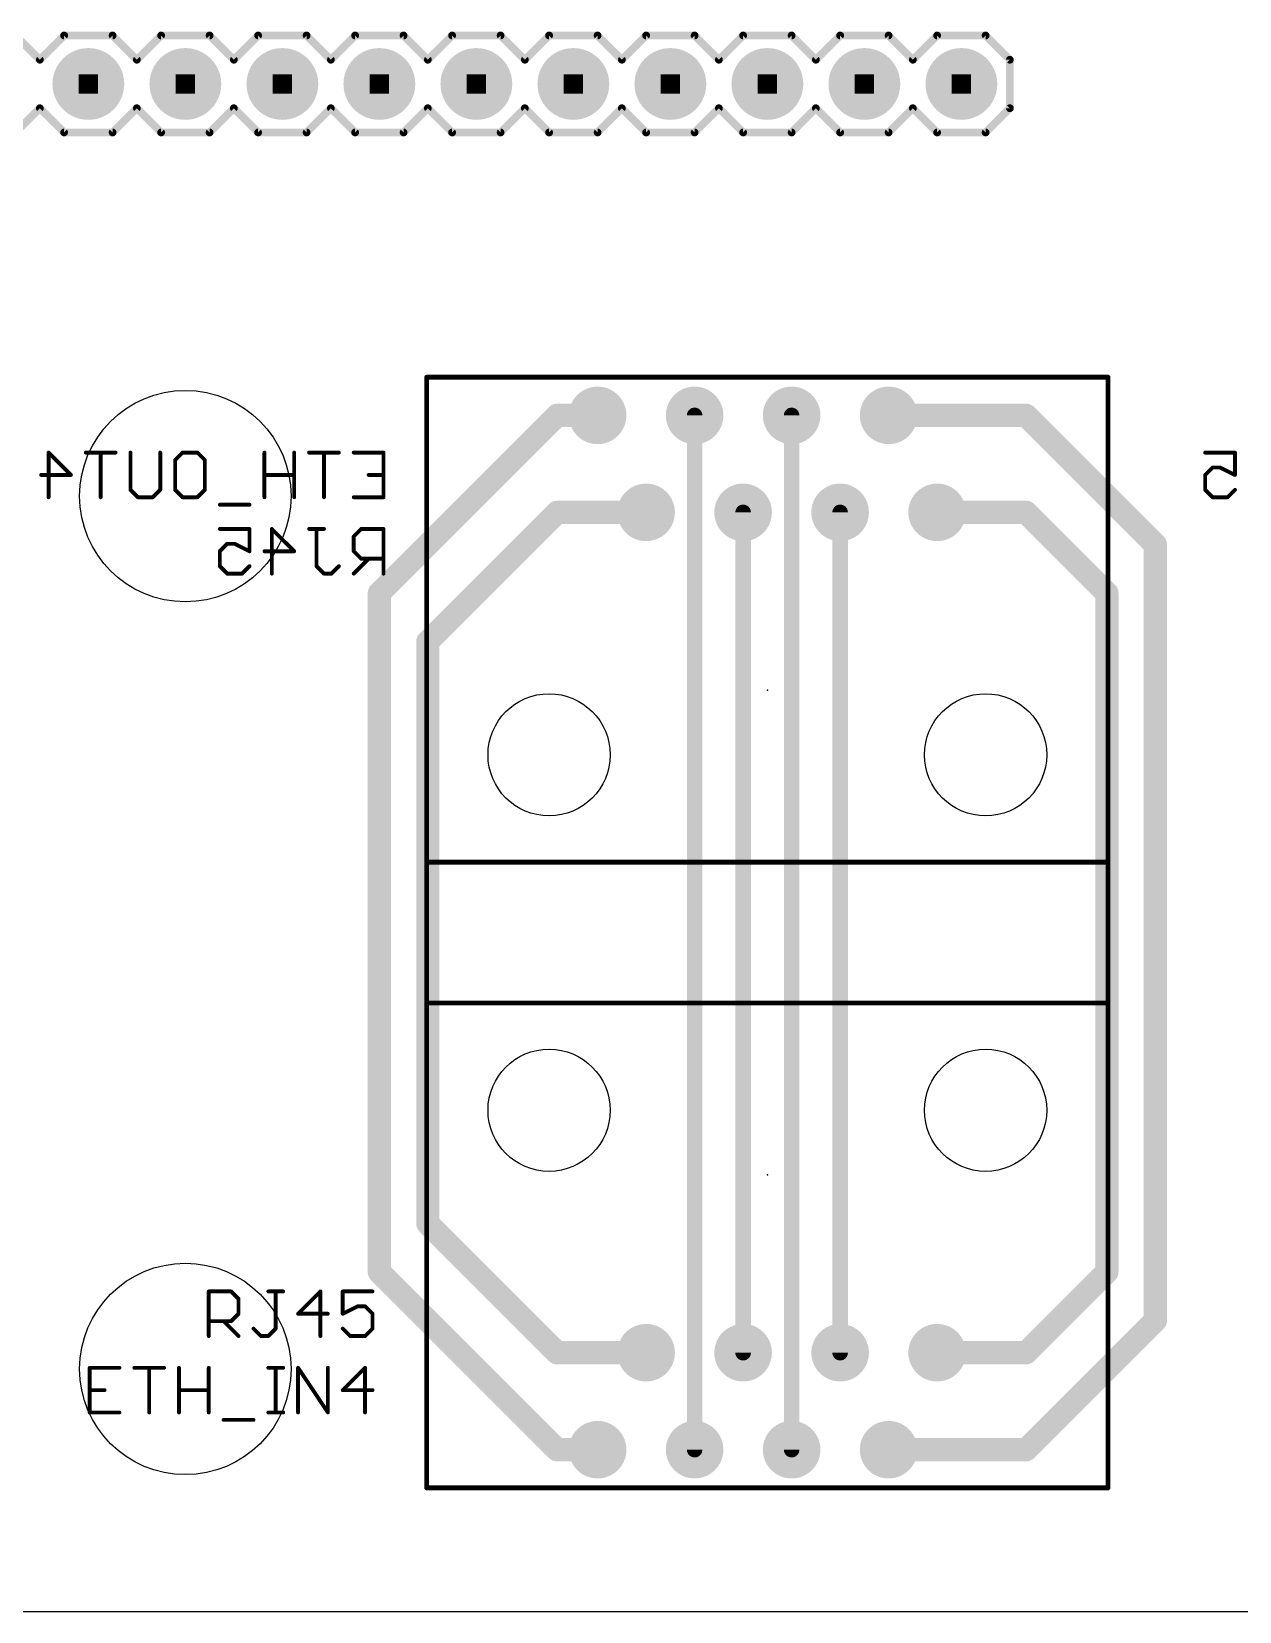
# Model space of a CAD drawing. Extents: x 0 to 9.2, y 0 to 4.69.
# Drawn here: x 4.242 to 5.487, y 0 to 1.629 of the extents above; entities that cross this region are included whole.
import ezdxf

# ---------------------------------------------------------------- set-up
doc = ezdxf.new("R2010")
doc.units = 0
for name, color, linetype in [('1', 22, 'CONTINUOUS'), ('17', 82, 'CONTINUOUS'), ('20', 7, 'CONTINUOUS'), ('21', 253, 'CONTINUOUS'), ('22', 253, 'CONTINUOUS'), ('23', 7, 'CONTINUOUS'), ('24', 7, 'CONTINUOUS'), ('25', 253, 'CONTINUOUS'), ('26', 253, 'CONTINUOUS'), ('51', 253, 'CONTINUOUS')]:
    doc.layers.add(name, color=color, linetype=linetype)

# ---------------------------------------------------------------- blocks, each defined once
blk = doc.blocks.new('ROUNDP')
at = {"const_width": 0.5}
blk.add_lwpolyline([(0, -0.25, 1), (0, 0.25, 1), (0, -0.25)], format="xyb", dxfattribs=at)
blk = doc.blocks.new('RECT')
blk.add_solid([(-0.5, -0.5), (0.5, -0.5), (-0.5, 0.5), (0.5, 0.5)])

msp = doc.modelspace()

# ---------------------------------------------------------------- linework, layer by layer
at = {"layer": '1'}
for points, const_width in [([(4.6, 1.05), (4.783268, 1.233268)], 0.024), ([(4.825, 1.233268), (4.783268, 1.233268)], 0.024), ([(4.925, 0.166732), (4.925, 1.233268)], 0.016), ([(5.025, 0.166732), (5.025, 1.233268)], 0.016), ([(5.125, 1.233268), (5.266732, 1.233268)], 0.024), ([(5.4, 1.1), (5.266732, 1.233268)], 0.024), ([(4.65, 1), (4.783268, 1.133268)], 0.024), ([(4.875, 1.133268), (4.783268, 1.133268)], 0.024), ([(4.975, 1.133268), (4.975, 0.266732)], 0.016), ([(5.075, 1.133268), (5.075, 0.266732)], 0.016), ([(5.175, 1.133268), (5.266732, 1.133268)], 0.024), ([(5.35, 1.05), (5.266732, 1.133268)], 0.024), ([(5.4, 0.3), (5.4, 1.1)], 0.024), ([(4.6, 0.35), (4.6, 1.05)], 0.024), ([(5.35, 0.35), (5.35, 1.05)], 0.024), ([(4.65, 0.4), (4.65, 1)], 0.024), ([(4.783268, 0.266732), (4.65, 0.4)], 0.024), ([(4.783268, 0.166732), (4.6, 0.35)], 0.024), ([(5.266732, 0.266732), (5.35, 0.35)], 0.024), ([(5.266732, 0.166732), (5.4, 0.3)], 0.024), ([(4.875, 0.266732), (4.783268, 0.266732)], 0.024), ([(5.175, 0.266732), (5.266732, 0.266732)], 0.024), ([(4.825, 0.166732), (4.783268, 0.166732)], 0.024), ([(5.125, 0.166732), (5.266732, 0.166732)], 0.024)]:
    msp.add_lwpolyline(points, dxfattribs=dict(at, const_width=const_width))
for points, const_width in [([(4.783268, 1.239268, 1), (4.783268, 1.227268)], 0.012), ([(4.78751, 1.229025, 1), (4.779025, 1.23751)], 0.012), ([(4.825, 1.227268, 1), (4.825, 1.239268)], 0.012), ([(4.929, 1.233268, 1), (4.921, 1.233268)], 0.008), ([(5.029, 1.233268, 1), (5.021, 1.233268)], 0.008), ([(5.125, 1.239268, 1), (5.125, 1.227268)], 0.012), ([(5.270975, 1.23751, 1), (5.26249, 1.229025)], 0.012), ([(5.266732, 1.227268, 1), (5.266732, 1.239268)], 0.012), ([(4.783268, 1.139268, 1), (4.783268, 1.127268)], 0.012), ([(4.78751, 1.129025, 1), (4.779025, 1.13751)], 0.012), ([(4.875, 1.127268, 1), (4.875, 1.139268)], 0.012), ([(4.979, 1.133268, 1), (4.971, 1.133268)], 0.008), ([(5.079, 1.133268, 1), (5.071, 1.133268)], 0.008), ([(5.175, 1.139268, 1), (5.175, 1.127268)], 0.012), ([(5.270975, 1.13751, 1), (5.26249, 1.129025)], 0.012), ([(5.266732, 1.127268, 1), (5.266732, 1.139268)], 0.012), ([(5.406, 1.1, 1), (5.394, 1.1)], 0.012), ([(5.395757, 1.095757, 1), (5.404243, 1.104243)], 0.012), ([(4.595757, 1.054243, 1), (4.604243, 1.045757)], 0.012), ([(4.606, 1.05, 1), (4.594, 1.05)], 0.012), ([(5.356, 1.05, 1), (5.344, 1.05)], 0.012), ([(5.345757, 1.045757, 1), (5.354243, 1.054243)], 0.012), ([(4.645757, 1.004243, 1), (4.654243, 0.995757)], 0.012), ([(4.656, 1, 1), (4.644, 1)], 0.012), ([(4.654243, 0.404243, 1), (4.645757, 0.395757)], 0.012), ([(4.644, 0.4, 1), (4.656, 0.4)], 0.012), ([(4.604243, 0.354243, 1), (4.595757, 0.345757)], 0.012), ([(5.354243, 0.345757, 1), (5.345757, 0.354243)], 0.012), ([(4.594, 0.35, 1), (4.606, 0.35)], 0.012), ([(5.344, 0.35, 1), (5.356, 0.35)], 0.012), ([(5.404243, 0.295757, 1), (5.395757, 0.304243)], 0.012), ([(5.394, 0.3, 1), (5.406, 0.3)], 0.012), ([(4.783268, 0.272732, 1), (4.783268, 0.260732)], 0.012), ([(4.779025, 0.26249, 1), (4.78751, 0.270975)], 0.012), ([(4.875, 0.260732, 1), (4.875, 0.272732)], 0.012), ([(5.175, 0.272732, 1), (5.175, 0.260732)], 0.012), ([(5.26249, 0.270975, 1), (5.270975, 0.26249)], 0.012), ([(5.266732, 0.260732, 1), (5.266732, 0.272732)], 0.012), ([(4.971, 0.266732, 1), (4.979, 0.266732)], 0.008), ([(5.071, 0.266732, 1), (5.079, 0.266732)], 0.008), ([(4.783268, 0.172732, 1), (4.783268, 0.160732)], 0.012), ([(4.779025, 0.16249, 1), (4.78751, 0.170975)], 0.012), ([(4.825, 0.160732, 1), (4.825, 0.172732)], 0.012), ([(4.921, 0.166732, 1), (4.929, 0.166732)], 0.008), ([(5.021, 0.166732, 1), (5.029, 0.166732)], 0.008), ([(5.125, 0.172732, 1), (5.125, 0.160732)], 0.012), ([(5.26249, 0.170975, 1), (5.270975, 0.16249)], 0.012), ([(5.266732, 0.160732, 1), (5.266732, 0.172732)], 0.012)]:
    msp.add_lwpolyline(points, format="xyb", dxfattribs=dict(at, const_width=const_width))
at = {"layer": '20'}
msp.add_line((0, 0), (8.899213, 0), dxfattribs=at)
for centre, radius in [((4.4, 1.15), 0.109), ((4.775, 0.883268), 0.062992), ((5.225, 0.883268), 0.062992), ((4.775, 0.516732), 0.062992), ((5.225, 0.516732), 0.062992), ((4.4, 0.25), 0.109)]:
    msp.add_circle(centre, radius, dxfattribs=at)
at = {"layer": '21'}
for points, const_width in [([(4.225, 1.625), (4.25, 1.6)], 0.008), ([(4.275, 1.625), (4.25, 1.6)], 0.008), ([(4.275, 1.625), (4.325, 1.625)], 0.008), ([(4.325, 1.625), (4.35, 1.6)], 0.008), ([(4.375, 1.625), (4.35, 1.6)], 0.008), ([(4.375, 1.625), (4.425, 1.625)], 0.008), ([(4.425, 1.625), (4.45, 1.6)], 0.008), ([(4.45, 1.6), (4.475, 1.625)], 0.008), ([(4.475, 1.625), (4.525, 1.625)], 0.008), ([(4.525, 1.625), (4.55, 1.6)], 0.008), ([(4.55, 1.6), (4.575, 1.625)], 0.008), ([(4.575, 1.625), (4.625, 1.625)], 0.008), ([(4.625, 1.625), (4.65, 1.6)], 0.008), ([(4.675, 1.625), (4.65, 1.6)], 0.008), ([(4.675, 1.625), (4.725, 1.625)], 0.008), ([(4.725, 1.625), (4.75, 1.6)], 0.008), ([(4.75, 1.6), (4.775, 1.625)], 0.008), ([(4.775, 1.625), (4.825, 1.625)], 0.008), ([(4.825, 1.625), (4.85, 1.6)], 0.008), ([(4.85, 1.6), (4.875, 1.625)], 0.008), ([(4.875, 1.625), (4.925, 1.625)], 0.008), ([(4.925, 1.625), (4.95, 1.6)], 0.008), ([(4.975, 1.625), (4.95, 1.6)], 0.008), ([(4.975, 1.625), (5.025, 1.625)], 0.008), ([(5.025, 1.625), (5.05, 1.6)], 0.008), ([(5.075, 1.625), (5.05, 1.6)], 0.008), ([(5.075, 1.625), (5.125, 1.625)], 0.008), ([(5.125, 1.625), (5.15, 1.6)], 0.008), ([(5.175, 1.625), (5.15, 1.6)], 0.008), ([(5.175, 1.625), (5.225, 1.625)], 0.008), ([(5.225, 1.625), (5.25, 1.6)], 0.008), ([(5.25, 1.6), (5.25, 1.55)], 0.008), ([(5.25, 1.6), (5.25, 1.55)], 0.008), ([(4.25, 1.55), (4.225, 1.525)], 0.008), ([(4.25, 1.55), (4.275, 1.525)], 0.008), ([(4.35, 1.55), (4.325, 1.525)], 0.008), ([(4.35, 1.55), (4.375, 1.525)], 0.008), ([(4.45, 1.55), (4.425, 1.525)], 0.008), ([(4.475, 1.525), (4.45, 1.55)], 0.008), ([(4.55, 1.55), (4.525, 1.525)], 0.008), ([(4.575, 1.525), (4.55, 1.55)], 0.008), ([(4.65, 1.55), (4.625, 1.525)], 0.008), ([(4.65, 1.55), (4.675, 1.525)], 0.008), ([(4.75, 1.55), (4.725, 1.525)], 0.008), ([(4.775, 1.525), (4.75, 1.55)], 0.008), ([(4.85, 1.55), (4.825, 1.525)], 0.008), ([(4.875, 1.525), (4.85, 1.55)], 0.008), ([(4.95, 1.55), (4.925, 1.525)], 0.008), ([(4.95, 1.55), (4.975, 1.525)], 0.008), ([(5.05, 1.55), (5.025, 1.525)], 0.008), ([(5.05, 1.55), (5.075, 1.525)], 0.008), ([(5.15, 1.55), (5.125, 1.525)], 0.008), ([(5.15, 1.55), (5.175, 1.525)], 0.008), ([(5.25, 1.55), (5.225, 1.525)], 0.008), ([(4.325, 1.525), (4.275, 1.525)], 0.008), ([(4.425, 1.525), (4.375, 1.525)], 0.008), ([(4.525, 1.525), (4.475, 1.525)], 0.008), ([(4.625, 1.525), (4.575, 1.525)], 0.008), ([(4.725, 1.525), (4.675, 1.525)], 0.008), ([(4.825, 1.525), (4.775, 1.525)], 0.008), ([(4.925, 1.525), (4.875, 1.525)], 0.008), ([(5.025, 1.525), (4.975, 1.525)], 0.008), ([(5.125, 1.525), (5.075, 1.525)], 0.008), ([(5.225, 1.525), (5.175, 1.525)], 0.008), ([(4.648819, 0.127362), (4.648819, 0.772638)], 0.005), ([(4.648819, 0.772638), (5.351181, 0.772638)], 0.005), ([(5.351181, 0.127362), (5.351181, 0.772638)], 0.005), ([(5.351181, 0.127362), (4.648819, 0.127362)], 0.005)]:
    msp.add_lwpolyline(points, dxfattribs=dict(at, const_width=const_width))
for points, const_width in [([(4.275, 1.627, 1), (4.275, 1.623)], 0.004), ([(4.325, 1.623, 1), (4.325, 1.627)], 0.004), ([(4.375, 1.627, 1), (4.375, 1.623)], 0.004), ([(4.425, 1.623, 1), (4.425, 1.627)], 0.004), ([(4.475, 1.627, 1), (4.475, 1.623)], 0.004), ([(4.525, 1.623, 1), (4.525, 1.627)], 0.004), ([(4.575, 1.627, 1), (4.575, 1.623)], 0.004), ([(4.625, 1.623, 1), (4.625, 1.627)], 0.004), ([(4.675, 1.627, 1), (4.675, 1.623)], 0.004), ([(4.725, 1.623, 1), (4.725, 1.627)], 0.004), ([(4.775, 1.627, 1), (4.775, 1.623)], 0.004), ([(4.825, 1.623, 1), (4.825, 1.627)], 0.004), ([(4.875, 1.627, 1), (4.875, 1.623)], 0.004), ([(4.925, 1.623, 1), (4.925, 1.627)], 0.004), ([(4.975, 1.627, 1), (4.975, 1.623)], 0.004), ([(5.025, 1.623, 1), (5.025, 1.627)], 0.004), ([(5.075, 1.627, 1), (5.075, 1.623)], 0.004), ([(5.125, 1.623, 1), (5.125, 1.627)], 0.004), ([(5.175, 1.627, 1), (5.175, 1.623)], 0.004), ([(5.225, 1.623, 1), (5.225, 1.627)], 0.004), ([(4.276414, 1.623586, 1), (4.273586, 1.626414)], 0.004), ([(4.326414, 1.626414, 1), (4.323586, 1.623586)], 0.004), ([(4.376414, 1.623586, 1), (4.373586, 1.626414)], 0.004), ([(4.426414, 1.626414, 1), (4.423586, 1.623586)], 0.004), ([(4.476414, 1.623586, 1), (4.473586, 1.626414)], 0.004), ([(4.526414, 1.626414, 1), (4.523586, 1.623586)], 0.004), ([(4.576414, 1.623586, 1), (4.573586, 1.626414)], 0.004), ([(4.626414, 1.626414, 1), (4.623586, 1.623586)], 0.004), ([(4.676414, 1.623586, 1), (4.673586, 1.626414)], 0.004), ([(4.726414, 1.626414, 1), (4.723586, 1.623586)], 0.004), ([(4.776414, 1.623586, 1), (4.773586, 1.626414)], 0.004), ([(4.826414, 1.626414, 1), (4.823586, 1.623586)], 0.004), ([(4.876414, 1.623586, 1), (4.873586, 1.626414)], 0.004), ([(4.926414, 1.626414, 1), (4.923586, 1.623586)], 0.004), ([(4.976414, 1.623586, 1), (4.973586, 1.626414)], 0.004), ([(5.026414, 1.626414, 1), (5.023586, 1.623586)], 0.004), ([(5.076414, 1.623586, 1), (5.073586, 1.626414)], 0.004), ([(5.126414, 1.626414, 1), (5.123586, 1.623586)], 0.004), ([(5.176414, 1.623586, 1), (5.173586, 1.626414)], 0.004), ([(5.226414, 1.626414, 1), (5.223586, 1.623586)], 0.004), ([(4.248586, 1.601414, 1), (4.251414, 1.598586)], 0.004), ([(4.248586, 1.598586, 1), (4.251414, 1.601414)], 0.004), ([(4.348586, 1.601414, 1), (4.351414, 1.598586)], 0.004), ([(4.348586, 1.598586, 1), (4.351414, 1.601414)], 0.004), ([(4.448586, 1.601414, 1), (4.451414, 1.598586)], 0.004), ([(4.448586, 1.598586, 1), (4.451414, 1.601414)], 0.004), ([(4.548586, 1.601414, 1), (4.551414, 1.598586)], 0.004), ([(4.548586, 1.598586, 1), (4.551414, 1.601414)], 0.004), ([(4.648586, 1.601414, 1), (4.651414, 1.598586)], 0.004), ([(4.648586, 1.598586, 1), (4.651414, 1.601414)], 0.004), ([(4.748586, 1.601414, 1), (4.751414, 1.598586)], 0.004), ([(4.748586, 1.598586, 1), (4.751414, 1.601414)], 0.004), ([(4.848586, 1.601414, 1), (4.851414, 1.598586)], 0.004), ([(4.848586, 1.598586, 1), (4.851414, 1.601414)], 0.004), ([(4.948586, 1.601414, 1), (4.951414, 1.598586)], 0.004), ([(4.948586, 1.598586, 1), (4.951414, 1.601414)], 0.004), ([(5.048586, 1.601414, 1), (5.051414, 1.598586)], 0.004), ([(5.048586, 1.598586, 1), (5.051414, 1.601414)], 0.004), ([(5.148586, 1.601414, 1), (5.151414, 1.598586)], 0.004), ([(5.148586, 1.598586, 1), (5.151414, 1.601414)], 0.004), ([(5.252, 1.6, 1), (5.248, 1.6)], 0.004), ([(5.252, 1.6, 1), (5.248, 1.6)], 0.004), ([(5.248586, 1.598586, 1), (5.251414, 1.601414)], 0.004), ([(4.251414, 1.551414, 1), (4.248586, 1.548586)], 0.004), ([(4.251414, 1.548586, 1), (4.248586, 1.551414)], 0.004), ([(4.351414, 1.551414, 1), (4.348586, 1.548586)], 0.004), ([(4.351414, 1.548586, 1), (4.348586, 1.551414)], 0.004), ([(4.451414, 1.551414, 1), (4.448586, 1.548586)], 0.004), ([(4.451414, 1.548586, 1), (4.448586, 1.551414)], 0.004), ([(4.551414, 1.551414, 1), (4.548586, 1.548586)], 0.004), ([(4.551414, 1.548586, 1), (4.548586, 1.551414)], 0.004), ([(4.651414, 1.551414, 1), (4.648586, 1.548586)], 0.004), ([(4.651414, 1.548586, 1), (4.648586, 1.551414)], 0.004), ([(4.751414, 1.551414, 1), (4.748586, 1.548586)], 0.004), ([(4.751414, 1.548586, 1), (4.748586, 1.551414)], 0.004), ([(4.851414, 1.551414, 1), (4.848586, 1.548586)], 0.004), ([(4.851414, 1.548586, 1), (4.848586, 1.551414)], 0.004), ([(4.951414, 1.551414, 1), (4.948586, 1.548586)], 0.004), ([(4.951414, 1.548586, 1), (4.948586, 1.551414)], 0.004), ([(5.051414, 1.551414, 1), (5.048586, 1.548586)], 0.004), ([(5.051414, 1.548586, 1), (5.048586, 1.551414)], 0.004), ([(5.151414, 1.551414, 1), (5.148586, 1.548586)], 0.004), ([(5.151414, 1.548586, 1), (5.148586, 1.551414)], 0.004), ([(5.248, 1.55, 1), (5.252, 1.55)], 0.004), ([(5.248, 1.55, 1), (5.252, 1.55)], 0.004), ([(5.251414, 1.548586, 1), (5.248586, 1.551414)], 0.004), ([(4.275, 1.527, 1), (4.275, 1.523)], 0.004), ([(4.273586, 1.523586, 1), (4.276414, 1.526414)], 0.004), ([(4.323586, 1.526414, 1), (4.326414, 1.523586)], 0.004), ([(4.325, 1.523, 1), (4.325, 1.527)], 0.004), ([(4.375, 1.527, 1), (4.375, 1.523)], 0.004), ([(4.373586, 1.523586, 1), (4.376414, 1.526414)], 0.004), ([(4.423586, 1.526414, 1), (4.426414, 1.523586)], 0.004), ([(4.425, 1.523, 1), (4.425, 1.527)], 0.004), ([(4.475, 1.527, 1), (4.475, 1.523)], 0.004), ([(4.473586, 1.523586, 1), (4.476414, 1.526414)], 0.004), ([(4.523586, 1.526414, 1), (4.526414, 1.523586)], 0.004), ([(4.525, 1.523, 1), (4.525, 1.527)], 0.004), ([(4.575, 1.527, 1), (4.575, 1.523)], 0.004), ([(4.573586, 1.523586, 1), (4.576414, 1.526414)], 0.004), ([(4.623586, 1.526414, 1), (4.626414, 1.523586)], 0.004), ([(4.625, 1.523, 1), (4.625, 1.527)], 0.004), ([(4.675, 1.527, 1), (4.675, 1.523)], 0.004), ([(4.673586, 1.523586, 1), (4.676414, 1.526414)], 0.004), ([(4.723586, 1.526414, 1), (4.726414, 1.523586)], 0.004), ([(4.725, 1.523, 1), (4.725, 1.527)], 0.004), ([(4.775, 1.527, 1), (4.775, 1.523)], 0.004), ([(4.773586, 1.523586, 1), (4.776414, 1.526414)], 0.004), ([(4.823586, 1.526414, 1), (4.826414, 1.523586)], 0.004), ([(4.825, 1.523, 1), (4.825, 1.527)], 0.004), ([(4.875, 1.527, 1), (4.875, 1.523)], 0.004), ([(4.873586, 1.523586, 1), (4.876414, 1.526414)], 0.004), ([(4.923586, 1.526414, 1), (4.926414, 1.523586)], 0.004), ([(4.925, 1.523, 1), (4.925, 1.527)], 0.004), ([(4.975, 1.527, 1), (4.975, 1.523)], 0.004), ([(4.973586, 1.523586, 1), (4.976414, 1.526414)], 0.004), ([(5.023586, 1.526414, 1), (5.026414, 1.523586)], 0.004), ([(5.025, 1.523, 1), (5.025, 1.527)], 0.004), ([(5.075, 1.527, 1), (5.075, 1.523)], 0.004), ([(5.073586, 1.523586, 1), (5.076414, 1.526414)], 0.004), ([(5.123586, 1.526414, 1), (5.126414, 1.523586)], 0.004), ([(5.125, 1.523, 1), (5.125, 1.527)], 0.004), ([(5.175, 1.527, 1), (5.175, 1.523)], 0.004), ([(5.173586, 1.523586, 1), (5.176414, 1.526414)], 0.004), ([(5.223586, 1.526414, 1), (5.226414, 1.523586)], 0.004), ([(5.225, 1.523, 1), (5.225, 1.527)], 0.004), ([(4.650069, 0.772638, 1), (4.647569, 0.772638)], 0.0025), ([(4.648819, 0.773888, 1), (4.648819, 0.771388)], 0.0025), ([(5.352431, 0.772638, 1), (5.349931, 0.772638)], 0.0025), ([(5.351181, 0.771388, 1), (5.351181, 0.773888)], 0.0025), ([(4.648819, 0.128612, 1), (4.648819, 0.126112)], 0.0025), ([(4.647569, 0.127362, 1), (4.650069, 0.127362)], 0.0025), ([(5.349931, 0.127362, 1), (5.352431, 0.127362)], 0.0025), ([(5.351181, 0.126112, 1), (5.351181, 0.128612)], 0.0025)]:
    msp.add_lwpolyline(points, format="xyb", dxfattribs=dict(at, const_width=const_width))
at = {"layer": '22', "const_width": 0.005}
for points in [[(5.351181, 1.272638), (4.648819, 1.272638)], [(4.648819, 1.272638), (4.648819, 0.627362)], [(5.351181, 1.272638), (5.351181, 0.627362)], [(4.648819, 0.627362), (5.351181, 0.627362)]]:
    msp.add_lwpolyline(points, dxfattribs=at)
at = {"layer": '22', "const_width": 0.0025}
for points in [[(4.648819, 1.273888, 1), (4.648819, 1.271388)], [(4.650069, 1.272638, 1), (4.647569, 1.272638)], [(5.352431, 1.272638, 1), (5.349931, 1.272638)], [(5.351181, 1.271388, 1), (5.351181, 1.273888)], [(4.648819, 0.628612, 1), (4.648819, 0.626112)], [(4.647569, 0.627362, 1), (4.650069, 0.627362)], [(5.349931, 0.627362, 1), (5.352431, 0.627362)], [(5.351181, 0.626112, 1), (5.351181, 0.628612)]]:
    msp.add_lwpolyline(points, format="xyb", dxfattribs=at)
at = {"layer": '23'}
msp.add_point((5, 0.45), dxfattribs=at)
at = {"layer": '24'}
msp.add_point((5, 0.95), dxfattribs=at)
at = {"layer": '25', "const_width": 0.004}
for points in [[(4.424142, 0.28389), (4.424142, 0.329929)], [(4.424142, 0.329929), (4.447161, 0.329929)], [(4.447161, 0.329929), (4.454835, 0.322256)], [(4.485527, 0.329929), (4.500874, 0.329929)], [(4.493201, 0.291563), (4.493201, 0.329929)], [(4.53924, 0.329929), (4.51622, 0.306909)], [(4.53924, 0.28389), (4.53924, 0.329929)], [(4.592952, 0.329929), (4.56226, 0.329929)], [(4.56226, 0.329929), (4.56226, 0.306909)], [(4.454835, 0.322256), (4.454835, 0.306909)], [(4.56226, 0.306909), (4.577606, 0.314583)], [(4.577606, 0.314583), (4.585279, 0.314583)], [(4.585279, 0.314583), (4.592952, 0.306909)], [(4.447161, 0.299236), (4.424142, 0.299236)], [(4.439488, 0.299236), (4.454835, 0.28389)], [(4.454835, 0.306909), (4.447161, 0.299236)], [(4.470181, 0.291563), (4.477854, 0.28389)], [(4.485527, 0.28389), (4.493201, 0.291563)], [(4.51622, 0.306909), (4.546913, 0.306909)], [(4.569933, 0.28389), (4.56226, 0.291563)], [(4.592952, 0.291563), (4.585279, 0.28389)], [(4.592952, 0.306909), (4.592952, 0.291563)], [(4.477854, 0.28389), (4.485527, 0.28389)], [(4.585279, 0.28389), (4.569933, 0.28389)], [(4.332063, 0.251189), (4.30137, 0.251189)], [(4.30137, 0.251189), (4.30137, 0.20515)], [(4.34741, 0.251189), (4.378102, 0.251189)], [(4.362756, 0.20515), (4.362756, 0.251189)], [(4.393449, 0.20515), (4.393449, 0.251189)], [(4.424142, 0.251189), (4.424142, 0.20515)], [(4.485527, 0.251189), (4.500874, 0.251189)], [(4.4932, 0.20515), (4.4932, 0.251189)], [(4.51622, 0.20515), (4.51622, 0.251189)], [(4.51622, 0.251189), (4.546913, 0.20515)], [(4.546913, 0.20515), (4.546913, 0.251189)], [(4.585279, 0.251189), (4.562259, 0.228169)], [(4.585279, 0.20515), (4.585279, 0.251189)], [(4.30137, 0.228169), (4.316717, 0.228169)], [(4.393449, 0.228169), (4.424142, 0.228169)], [(4.562259, 0.228169), (4.592952, 0.228169)], [(4.30137, 0.20515), (4.332063, 0.20515)], [(4.439488, 0.197477), (4.470181, 0.197477)], [(4.485527, 0.20515), (4.500874, 0.20515)]]:
    msp.add_lwpolyline(points, dxfattribs=at)
at = {"layer": '25', "const_width": 0.002}
for points in [[(4.425142, 0.329929, 1), (4.423142, 0.329929)], [(4.424142, 0.330929, 1), (4.424142, 0.328929)], [(4.447869, 0.330636, 1), (4.446454, 0.329222)], [(4.447161, 0.328929, 1), (4.447161, 0.330929)], [(4.485527, 0.330929, 1), (4.485527, 0.328929)], [(4.494201, 0.329929, 1), (4.492201, 0.329929)], [(4.500874, 0.328929, 1), (4.500874, 0.330929)], [(4.54024, 0.329929, 1), (4.53824, 0.329929)], [(4.539947, 0.329222, 1), (4.538533, 0.330636)], [(4.56226, 0.330929, 1), (4.56226, 0.328929)], [(4.56326, 0.329929, 1), (4.56126, 0.329929)], [(4.592952, 0.328929, 1), (4.592952, 0.330929)], [(4.455835, 0.322256, 1), (4.453835, 0.322256)], [(4.454128, 0.321549, 1), (4.455542, 0.322963)], [(4.577606, 0.315583, 1), (4.577606, 0.313583)], [(4.578053, 0.313688, 1), (4.577159, 0.315477)], [(4.585986, 0.31529, 1), (4.584572, 0.313875)], [(4.585279, 0.313583, 1), (4.585279, 0.315583)], [(4.424142, 0.300236, 1), (4.424142, 0.298236)], [(4.440195, 0.299943, 1), (4.438781, 0.298529)], [(4.446454, 0.299943, 1), (4.447869, 0.298529)], [(4.447161, 0.298236, 1), (4.447161, 0.300236)], [(4.453835, 0.306909, 1), (4.455835, 0.306909)], [(4.455542, 0.306202, 1), (4.454128, 0.307616)], [(4.470888, 0.29227, 1), (4.469474, 0.290856)], [(4.493908, 0.290856, 1), (4.492494, 0.29227)], [(4.51622, 0.307909, 1), (4.51622, 0.305909)], [(4.515513, 0.307616, 1), (4.516927, 0.306202)], [(4.546913, 0.305909, 1), (4.546913, 0.307909)], [(4.561812, 0.307804, 1), (4.562707, 0.306015)], [(4.562967, 0.29227, 1), (4.561552, 0.290856)], [(4.56126, 0.306909, 1), (4.56326, 0.306909)], [(4.593952, 0.306909, 1), (4.591952, 0.306909)], [(4.592245, 0.306202, 1), (4.593659, 0.307616)], [(4.593659, 0.290856, 1), (4.592245, 0.29227)], [(4.423142, 0.28389, 1), (4.425142, 0.28389)], [(4.454128, 0.283183, 1), (4.455542, 0.284597)], [(4.477854, 0.28489, 1), (4.477854, 0.28289)], [(4.477147, 0.283183, 1), (4.478561, 0.284597)], [(4.48482, 0.284597, 1), (4.486235, 0.283183)], [(4.485527, 0.28289, 1), (4.485527, 0.28489)], [(4.492201, 0.291563, 1), (4.494201, 0.291563)], [(4.53824, 0.28389, 1), (4.54024, 0.28389)], [(4.569933, 0.28489, 1), (4.569933, 0.28289)], [(4.569226, 0.283183, 1), (4.57064, 0.284597)], [(4.584572, 0.284597, 1), (4.585986, 0.283183)], [(4.585279, 0.28289, 1), (4.585279, 0.28489)], [(4.591952, 0.291563, 1), (4.593952, 0.291563)], [(4.30137, 0.252189, 1), (4.30137, 0.250189)], [(4.30237, 0.251189, 1), (4.30037, 0.251189)], [(4.332063, 0.250189, 1), (4.332063, 0.252189)], [(4.34741, 0.252189, 1), (4.34741, 0.250189)], [(4.363756, 0.251189, 1), (4.361756, 0.251189)], [(4.378102, 0.250189, 1), (4.378102, 0.252189)], [(4.394449, 0.251189, 1), (4.392449, 0.251189)], [(4.425142, 0.251189, 1), (4.423142, 0.251189)], [(4.485527, 0.252189, 1), (4.485527, 0.250189)], [(4.4942, 0.251189, 1), (4.4922, 0.251189)], [(4.500874, 0.250189, 1), (4.500874, 0.252189)], [(4.51722, 0.251189, 1), (4.51522, 0.251189)], [(4.517052, 0.251744, 1), (4.515388, 0.250634)], [(4.547913, 0.251189, 1), (4.545913, 0.251189)], [(4.586279, 0.251189, 1), (4.584279, 0.251189)], [(4.585986, 0.250482, 1), (4.584572, 0.251896)], [(4.30137, 0.229169, 1), (4.30137, 0.227169)], [(4.316717, 0.227169, 1), (4.316717, 0.229169)], [(4.393449, 0.229169, 1), (4.393449, 0.227169)], [(4.424142, 0.227169, 1), (4.424142, 0.229169)], [(4.562259, 0.229169, 1), (4.562259, 0.227169)], [(4.561552, 0.228876, 1), (4.562966, 0.227462)], [(4.592952, 0.227169, 1), (4.592952, 0.229169)], [(4.30137, 0.20615, 1), (4.30137, 0.20415)], [(4.30037, 0.20515, 1), (4.30237, 0.20515)], [(4.332063, 0.20415, 1), (4.332063, 0.20615)], [(4.361756, 0.20515, 1), (4.363756, 0.20515)], [(4.392449, 0.20515, 1), (4.394449, 0.20515)], [(4.423142, 0.20515, 1), (4.425142, 0.20515)], [(4.439488, 0.198477, 1), (4.439488, 0.196477)], [(4.470181, 0.196477, 1), (4.470181, 0.198477)], [(4.485527, 0.20615, 1), (4.485527, 0.20415)], [(4.4922, 0.20515, 1), (4.4942, 0.20515)], [(4.500874, 0.20415, 1), (4.500874, 0.20615)], [(4.51522, 0.20515, 1), (4.51722, 0.20515)], [(4.545913, 0.20515, 1), (4.547913, 0.20515)], [(4.546081, 0.204595, 1), (4.547745, 0.205704)], [(4.584279, 0.20515, 1), (4.586279, 0.20515)]]:
    msp.add_lwpolyline(points, format="xyb", dxfattribs=at)
at = {"layer": '26', "const_width": 0.004}
for points in [[(4.259005, 1.14885), (4.259005, 1.19489)], [(4.259005, 1.19489), (4.282024, 1.17187)], [(4.328064, 1.19489), (4.297371, 1.19489)], [(4.312717, 1.14885), (4.312717, 1.19489)], [(4.34341, 1.156523), (4.34341, 1.19489)], [(4.374103, 1.19489), (4.374103, 1.156523)], [(4.389449, 1.187216), (4.397123, 1.19489)], [(4.389449, 1.156523), (4.389449, 1.187216)], [(4.397123, 1.19489), (4.412469, 1.19489)], [(4.412469, 1.19489), (4.420142, 1.187216)], [(4.420142, 1.187216), (4.420142, 1.156523)], [(4.481528, 1.19489), (4.481528, 1.14885)], [(4.512221, 1.14885), (4.512221, 1.19489)], [(4.55826, 1.19489), (4.527567, 1.19489)], [(4.542914, 1.14885), (4.542914, 1.19489)], [(4.573606, 1.19489), (4.604299, 1.19489)], [(4.604299, 1.19489), (4.604299, 1.14885)], [(5.451332, 1.19489), (5.482024, 1.19489)], [(5.482024, 1.19489), (5.482024, 1.17187)], [(4.282024, 1.17187), (4.251332, 1.17187)], [(4.512221, 1.17187), (4.481528, 1.17187)], [(4.604299, 1.17187), (4.588953, 1.17187)], [(5.459005, 1.179543), (5.451332, 1.17187)], [(5.451332, 1.17187), (5.451332, 1.156523)], [(5.466678, 1.179543), (5.459005, 1.179543)], [(5.482024, 1.17187), (5.466678, 1.179543)], [(4.351083, 1.14885), (4.34341, 1.156523)], [(4.374103, 1.156523), (4.36643, 1.14885)], [(4.397123, 1.14885), (4.389449, 1.156523)], [(4.420142, 1.156523), (4.412469, 1.14885)], [(5.451332, 1.156523), (5.459005, 1.14885)], [(5.474351, 1.14885), (5.482024, 1.156523)], [(4.36643, 1.14885), (4.351083, 1.14885)], [(4.412469, 1.14885), (4.397123, 1.14885)], [(4.466181, 1.141177), (4.435489, 1.141177)], [(4.604299, 1.14885), (4.573606, 1.14885)], [(5.459005, 1.14885), (5.474351, 1.14885)], [(4.435489, 1.116149), (4.466181, 1.116149)], [(4.466181, 1.116149), (4.466181, 1.09313)], [(4.489201, 1.07011), (4.489201, 1.116149)], [(4.489201, 1.116149), (4.512221, 1.09313)], [(4.542914, 1.116149), (4.527567, 1.116149)], [(4.53524, 1.077783), (4.53524, 1.116149)], [(4.58128, 1.116149), (4.573606, 1.108476)], [(4.573606, 1.108476), (4.573606, 1.09313)], [(4.604299, 1.116149), (4.58128, 1.116149)], [(4.604299, 1.07011), (4.604299, 1.116149)], [(4.443162, 1.100803), (4.435489, 1.09313)], [(4.435489, 1.09313), (4.435489, 1.077783)], [(4.450835, 1.100803), (4.443162, 1.100803)], [(4.466181, 1.09313), (4.450835, 1.100803)], [(4.512221, 1.09313), (4.481528, 1.09313)], [(4.573606, 1.09313), (4.58128, 1.085457)], [(4.435489, 1.077783), (4.443162, 1.07011)], [(4.458508, 1.07011), (4.466181, 1.077783)], [(4.542914, 1.07011), (4.53524, 1.077783)], [(4.55826, 1.077783), (4.550587, 1.07011)], [(4.588953, 1.085457), (4.573606, 1.07011)], [(4.58128, 1.085457), (4.604299, 1.085457)], [(4.443162, 1.07011), (4.458508, 1.07011)], [(4.550587, 1.07011), (4.542914, 1.07011)]]:
    msp.add_lwpolyline(points, dxfattribs=at)
at = {"layer": '26', "const_width": 0.002}
for points in [[(4.260005, 1.19489, 1), (4.258005, 1.19489)], [(4.259712, 1.195597, 1), (4.258298, 1.194183)], [(4.297371, 1.19589, 1), (4.297371, 1.19389)], [(4.313717, 1.19489, 1), (4.311717, 1.19489)], [(4.328064, 1.19389, 1), (4.328064, 1.19589)], [(4.34441, 1.19489, 1), (4.34241, 1.19489)], [(4.375103, 1.19489, 1), (4.373103, 1.19489)], [(4.390449, 1.187216, 1), (4.388449, 1.187216)], [(4.397123, 1.19589, 1), (4.397123, 1.19389)], [(4.39783, 1.194183, 1), (4.396416, 1.195597)], [(4.413176, 1.195597, 1), (4.411762, 1.194183)], [(4.412469, 1.19389, 1), (4.412469, 1.19589)], [(4.421142, 1.187216, 1), (4.419142, 1.187216)], [(4.482528, 1.19489, 1), (4.480528, 1.19489)], [(4.513221, 1.19489, 1), (4.511221, 1.19489)], [(4.527567, 1.19589, 1), (4.527567, 1.19389)], [(4.543914, 1.19489, 1), (4.541914, 1.19489)], [(4.55826, 1.19389, 1), (4.55826, 1.19589)], [(4.573606, 1.19589, 1), (4.573606, 1.19389)], [(4.605299, 1.19489, 1), (4.603299, 1.19489)], [(4.604299, 1.19389, 1), (4.604299, 1.19589)], [(5.451332, 1.19589, 1), (5.451332, 1.19389)], [(5.483024, 1.19489, 1), (5.481024, 1.19489)], [(5.482024, 1.19389, 1), (5.482024, 1.19589)], [(4.251332, 1.17287, 1), (4.251332, 1.17087)], [(4.281317, 1.171163, 1), (4.282732, 1.172577)], [(4.282024, 1.17087, 1), (4.282024, 1.17287)], [(4.388742, 1.187924, 1), (4.390157, 1.186509)], [(4.419435, 1.186509, 1), (4.420849, 1.187924)], [(4.481528, 1.17287, 1), (4.481528, 1.17087)], [(4.512221, 1.17087, 1), (4.512221, 1.17287)], [(4.588953, 1.17287, 1), (4.588953, 1.17087)], [(4.604299, 1.17087, 1), (4.604299, 1.17287)], [(5.452332, 1.17187, 1), (5.450332, 1.17187)], [(5.450625, 1.172577, 1), (5.452039, 1.171163)], [(5.459005, 1.180543, 1), (5.459005, 1.178543)], [(5.459712, 1.178836, 1), (5.458298, 1.18025)], [(5.467125, 1.180438, 1), (5.466231, 1.178649)], [(5.466678, 1.178543, 1), (5.466678, 1.180543)], [(5.481577, 1.170976, 1), (5.482472, 1.172764)], [(4.344117, 1.157231, 1), (4.342703, 1.155816)], [(4.34241, 1.156523, 1), (4.34441, 1.156523)], [(4.373103, 1.156523, 1), (4.375103, 1.156523)], [(4.37481, 1.155816, 1), (4.373396, 1.157231)], [(4.390157, 1.157231, 1), (4.388742, 1.155816)], [(4.388449, 1.156523, 1), (4.390449, 1.156523)], [(4.419142, 1.156523, 1), (4.421142, 1.156523)], [(4.420849, 1.155816, 1), (4.419435, 1.157231)], [(5.452039, 1.157231, 1), (5.450625, 1.155816)], [(5.450332, 1.156523, 1), (5.452332, 1.156523)], [(5.481024, 1.17187, 1), (5.483024, 1.17187)], [(5.482732, 1.155816, 1), (5.481317, 1.157231)], [(4.258005, 1.14885, 1), (4.260005, 1.14885)], [(4.311717, 1.14885, 1), (4.313717, 1.14885)], [(4.351083, 1.14985, 1), (4.351083, 1.14785)], [(4.350376, 1.148143, 1), (4.351791, 1.149558)], [(4.365723, 1.149558, 1), (4.367137, 1.148143)], [(4.36643, 1.14785, 1), (4.36643, 1.14985)], [(4.397123, 1.14985, 1), (4.397123, 1.14785)], [(4.396416, 1.148143, 1), (4.39783, 1.149558)], [(4.411762, 1.149558, 1), (4.413176, 1.148143)], [(4.412469, 1.14785, 1), (4.412469, 1.14985)], [(4.435489, 1.142177, 1), (4.435489, 1.140177)], [(4.466181, 1.140177, 1), (4.466181, 1.142177)], [(4.480528, 1.14885, 1), (4.482528, 1.14885)], [(4.511221, 1.14885, 1), (4.513221, 1.14885)], [(4.541914, 1.14885, 1), (4.543914, 1.14885)], [(4.573606, 1.14985, 1), (4.573606, 1.14785)], [(4.603299, 1.14885, 1), (4.605299, 1.14885)], [(4.604299, 1.14785, 1), (4.604299, 1.14985)], [(5.459005, 1.14985, 1), (5.459005, 1.14785)], [(5.458298, 1.148143, 1), (5.459712, 1.149558)], [(5.473644, 1.149558, 1), (5.475058, 1.148143)], [(5.474351, 1.14785, 1), (5.474351, 1.14985)], [(4.435489, 1.117149, 1), (4.435489, 1.115149)], [(4.467181, 1.116149, 1), (4.465181, 1.116149)], [(4.466181, 1.115149, 1), (4.466181, 1.117149)], [(4.489908, 1.116857, 1), (4.488494, 1.115442)], [(4.490201, 1.116149, 1), (4.488201, 1.116149)], [(4.527567, 1.117149, 1), (4.527567, 1.115149)], [(4.53624, 1.116149, 1), (4.53424, 1.116149)], [(4.542914, 1.115149, 1), (4.542914, 1.117149)], [(4.574606, 1.108476, 1), (4.572606, 1.108476)], [(4.572899, 1.109183, 1), (4.574314, 1.107769)], [(4.58128, 1.117149, 1), (4.58128, 1.115149)], [(4.581987, 1.115442, 1), (4.580573, 1.116857)], [(4.605299, 1.116149, 1), (4.603299, 1.116149)], [(4.604299, 1.115149, 1), (4.604299, 1.117149)], [(4.436489, 1.09313, 1), (4.434489, 1.09313)], [(4.434782, 1.093837, 1), (4.436196, 1.092423)], [(4.443162, 1.101803, 1), (4.443162, 1.099803)], [(4.443869, 1.100096, 1), (4.442455, 1.10151)], [(4.451282, 1.101697, 1), (4.450388, 1.099909)], [(4.450835, 1.099803, 1), (4.450835, 1.101803)], [(4.465181, 1.09313, 1), (4.467181, 1.09313)], [(4.465734, 1.092235, 1), (4.466629, 1.094024)], [(4.481528, 1.09413, 1), (4.481528, 1.09213)], [(4.511514, 1.092423, 1), (4.512928, 1.093837)], [(4.512221, 1.09213, 1), (4.512221, 1.09413)], [(4.574314, 1.093837, 1), (4.572899, 1.092423)], [(4.572606, 1.09313, 1), (4.574606, 1.09313)], [(4.436196, 1.07849, 1), (4.434782, 1.077076)], [(4.434489, 1.077783, 1), (4.436489, 1.077783)], [(4.466889, 1.077076, 1), (4.465474, 1.07849)], [(4.535948, 1.07849, 1), (4.534533, 1.077076)], [(4.53424, 1.077783, 1), (4.53624, 1.077783)], [(4.558967, 1.077076, 1), (4.557553, 1.07849)], [(4.58128, 1.086457, 1), (4.58128, 1.084457)], [(4.580573, 1.084749, 1), (4.581987, 1.086164)], [(4.58966, 1.084749, 1), (4.588246, 1.086164)], [(4.604299, 1.084457, 1), (4.604299, 1.086457)], [(4.443162, 1.07111, 1), (4.443162, 1.06911)], [(4.442455, 1.069403, 1), (4.443869, 1.070817)], [(4.457801, 1.070817, 1), (4.459215, 1.069403)], [(4.458508, 1.06911, 1), (4.458508, 1.07111)], [(4.488201, 1.07011, 1), (4.490201, 1.07011)], [(4.542914, 1.07111, 1), (4.542914, 1.06911)], [(4.542207, 1.069403, 1), (4.543621, 1.070817)], [(4.54988, 1.070817, 1), (4.551294, 1.069403)], [(4.550587, 1.06911, 1), (4.550587, 1.07111)], [(4.572899, 1.070817, 1), (4.574314, 1.069403)], [(4.603299, 1.07011, 1), (4.605299, 1.07011)]]:
    msp.add_lwpolyline(points, format="xyb", dxfattribs=at)

# ---------------------------------------------------------------- block references
at = {"layer": '17'}
for p, xscale, yscale, rotation in [((4.3, 1.575), 0.074, 0.074, 90), ((4.3, 1.575), 0.074, 0.074, 90), ((4.4, 1.575), 0.074, 0.074, 90), ((4.4, 1.575), 0.074, 0.074, 90), ((4.5, 1.575), 0.074, 0.074, 90), ((4.5, 1.575), 0.074, 0.074, 90), ((4.6, 1.575), 0.074, 0.074, 90), ((4.6, 1.575), 0.074, 0.074, 90), ((4.7, 1.575), 0.074, 0.074, 90), ((4.7, 1.575), 0.074, 0.074, 90), ((4.8, 1.575), 0.074, 0.074, 90), ((4.8, 1.575), 0.074, 0.074, 90), ((4.9, 1.575), 0.074, 0.074, 90), ((4.9, 1.575), 0.074, 0.074, 90), ((5, 1.575), 0.074, 0.074, 90), ((5, 1.575), 0.074, 0.074, 90), ((5.1, 1.575), 0.074, 0.074, 90), ((5.1, 1.575), 0.074, 0.074, 90), ((5.2, 1.575), 0.074, 0.074, 90), ((5.2, 1.575), 0.074, 0.074, 90), ((4.825, 1.233268), 0.05937, 0.05937, 180), ((4.825, 1.233268), 0.05937, 0.05937, 180), ((4.925, 1.233268), 0.05937, 0.05937, 180), ((4.925, 1.233268), 0.05937, 0.05937, 180), ((5.025, 1.233268), 0.05937, 0.05937, 180), ((5.025, 1.233268), 0.05937, 0.05937, 180), ((5.125, 1.233268), 0.05937, 0.05937, 180), ((5.125, 1.233268), 0.05937, 0.05937, 180), ((4.875, 1.133268), 0.05937, 0.05937, 180), ((4.875, 1.133268), 0.05937, 0.05937, 180), ((4.975, 1.133268), 0.05937, 0.05937, 180), ((4.975, 1.133268), 0.05937, 0.05937, 180), ((5.075, 1.133268), 0.05937, 0.05937, 180), ((5.075, 1.133268), 0.05937, 0.05937, 180), ((5.175, 1.133268), 0.05937, 0.05937, 180), ((5.175, 1.133268), 0.05937, 0.05937, 180), ((4.875, 0.266732), 0.05937, 0.05937, 180), ((4.875, 0.266732), 0.05937, 0.05937, 180), ((4.975, 0.266732), 0.05937, 0.05937, 180), ((4.975, 0.266732), 0.05937, 0.05937, 180), ((5.075, 0.266732), 0.05937, 0.05937, 180), ((5.075, 0.266732), 0.05937, 0.05937, 180), ((5.175, 0.266732), 0.05937, 0.05937, 180), ((5.175, 0.266732), 0.05937, 0.05937, 180), ((4.825, 0.166732), 0.05937, 0.05937, 180), ((4.825, 0.166732), 0.05937, 0.05937, 180), ((4.925, 0.166732), 0.05937, 0.05937, 180), ((4.925, 0.166732), 0.05937, 0.05937, 180), ((5.025, 0.166732), 0.05937, 0.05937, 180), ((5.025, 0.166732), 0.05937, 0.05937, 180), ((5.125, 0.166732), 0.05937, 0.05937, 180), ((5.125, 0.166732), 0.05937, 0.05937, 180)]:
    msp.add_blockref('ROUNDP', p, dxfattribs=dict(at, xscale=xscale, yscale=yscale, rotation=rotation))
at = {"layer": '51', "xscale": 0.02, "yscale": 0.02}
for p in [(4.3, 1.575), (4.4, 1.575), (4.5, 1.575), (4.6, 1.575), (4.7, 1.575), (4.8, 1.575), (4.9, 1.575), (5, 1.575), (5.1, 1.575), (5.2, 1.575)]:
    msp.add_blockref('RECT', p, dxfattribs=at)

doc.saveas('drawing.dxf')
